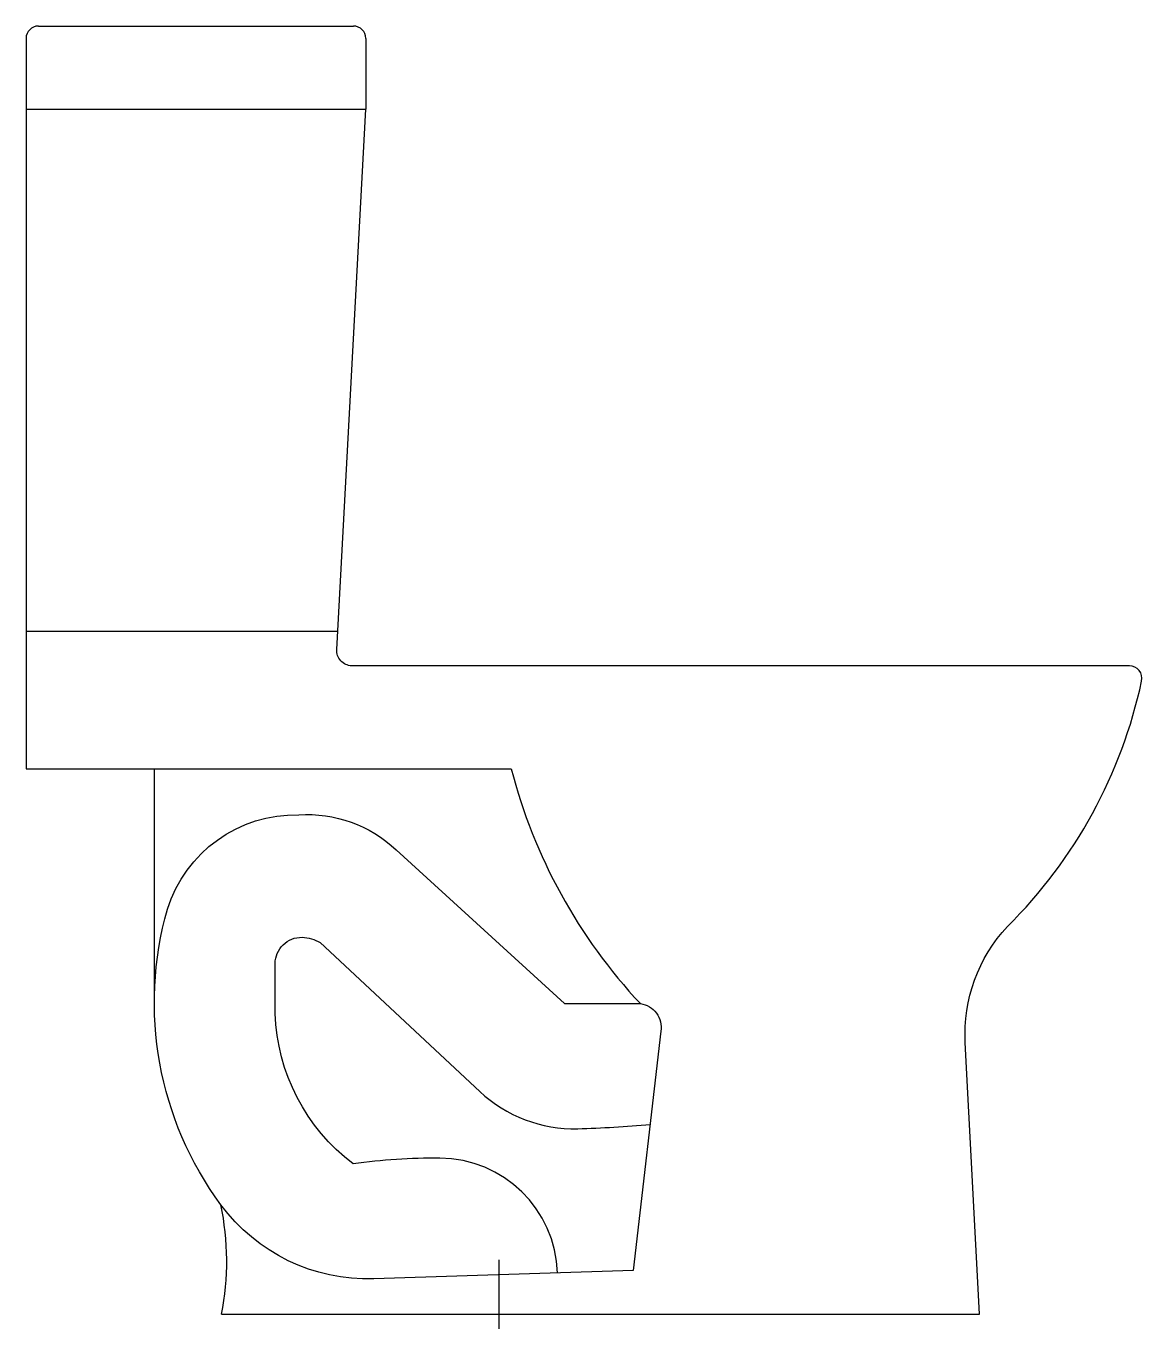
# Model space of a CAD drawing. Header units: millimetres. Extents: x 27.873 to 28.517, y -6.502 to -5.751.
import ezdxf

# ---------------------------------------------------------------- set-up
doc = ezdxf.new("R2010")
doc.units = ezdxf.units.MM
doc.header["$LTSCALE"] = 10

msp = doc.modelspace()

# ---------------------------------------------------------------- linework, layer by layer
for p, q in [((27.88042, -5.75103), (28.06208, -5.75103)), ((27.87325, -5.7582), (27.87325, -6.17939)), ((28.06925, -5.7582), (28.06925, -5.79896)), ((27.87325, -5.79896), (28.06925, -5.79896)), ((27.87325, -6.10008), (28.053, -6.10008)), ((27.87325, -6.17939), (28.1531, -6.17939)), ((27.94729, -6.31437), (27.94729, -6.17939)), ((27.98608, -6.49403), (28.42336, -6.49403))]:
    msp.add_line(p, q)
at = {"color": 1}
msp.add_line((28.14598, -6.46267), (28.14598, -6.50249), dxfattribs=at)
for points in [[(28.42336, -6.49403), (28.41506, -6.33725, -0.204008), (28.43946, -6.27031, 0.145492), (28.5168, -6.1288, 0.481809), (28.5098, -6.12003), (28.06112, -6.12003, -0.418607), (28.05245, -6.11056), (28.06925, -5.79896)], [(28.1531, -6.17939, 0.125761), (28.22765, -6.31484, -0.418847), (28.23951, -6.33078), (28.22357, -6.46882), (28.07389, -6.47363, -0.246557), (27.98562, -6.43084, -0.23276), (27.95486, -6.2604, -0.334326), (28.0306, -6.20595, -0.208077), (28.08667, -6.22617), (28.18387, -6.31484), (28.22765, -6.31484)], [(28.17991, -6.47022, 0.40202), (28.11191, -6.40396, 0.037278), (28.06196, -6.40729, -0.226407), (28.01697, -6.32046), (28.01697, -6.29174, -0.421709), (28.03247, -6.27662, -0.126434), (28.04292, -6.27959), (28.13495, -6.36557, 0.197148), (28.19148, -6.38698, 0.015139), (28.2333, -6.38457, 0.015139)], [(27.98608, -6.49403, 0.100149), (27.98562, -6.43084, 6.200431)]]:
    msp.add_lwpolyline(points, format="xyb")
for centre, start, end in [((27.88042, -5.7582), 90, 180), ((28.06208, -5.7582), 0, 90)]:
    msp.add_arc(centre, 0.00717, start, end)

doc.saveas('drawing.dxf')
